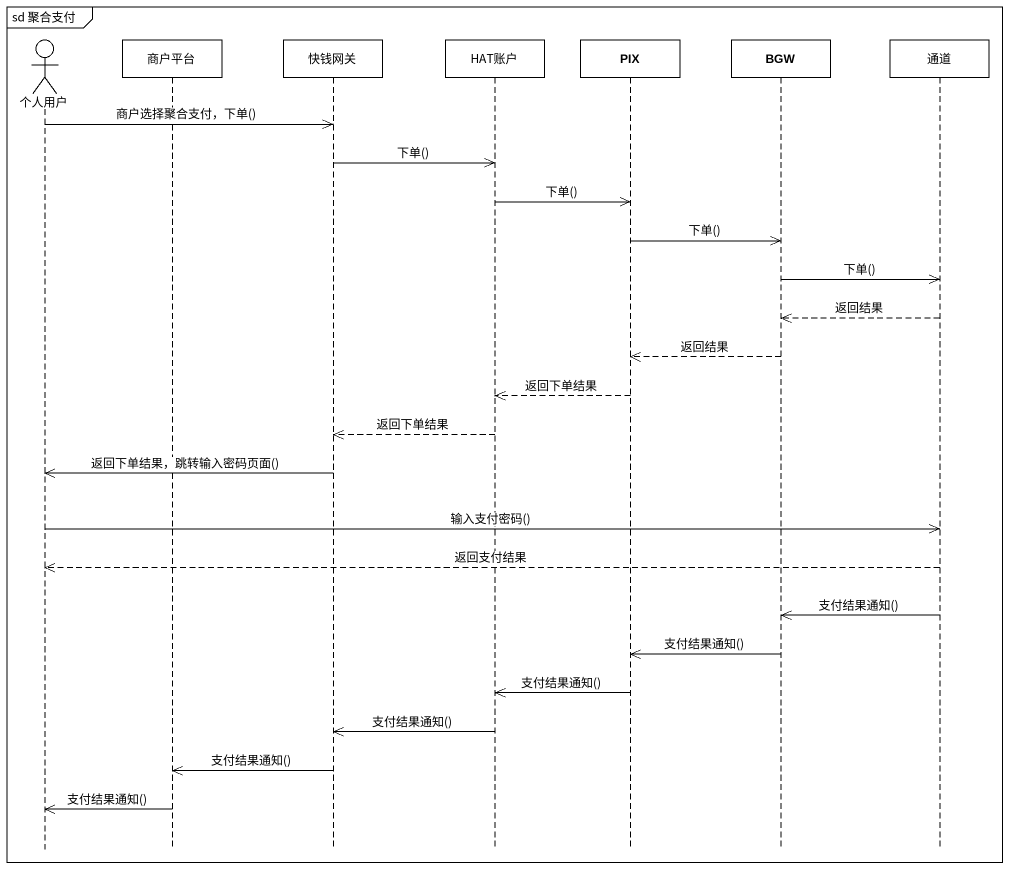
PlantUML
@startuml
mainframe sd 聚合支付
hide footbox
actor 个人用户
participant 商户平台
participant 快钱网关
participant HAT账户
participant PIX
participant BGW
participant 通道

个人用户 ->> 快钱网关 : 商户选择聚合支付，下单()
快钱网关 ->> HAT账户 : 下单()
HAT账户 ->> PIX : 下单()
PIX ->> BGW : 下单()
BGW ->> 通道 : 下单()
通道 -->> BGW : 返回结果
BGW -->> PIX : 返回结果
PIX -->> HAT账户 : 返回下单结果
HAT账户 -->> 快钱网关 : 返回下单结果
快钱网关 ->> 个人用户 : 返回下单结果，跳转输入密码页面()
个人用户 ->> 通道 : 输入支付密码()
通道 -->> 个人用户 : 返回支付结果
通道 ->> BGW : 支付结果通知()
BGW ->> PIX : 支付结果通知()
PIX ->> HAT账户 : 支付结果通知()
HAT账户 ->> 快钱网关 : 支付结果通知()
快钱网关 ->> 商户平台 : 支付结果通知()
商户平台 ->> 个人用户 : 支付结果通知()
@enduml
